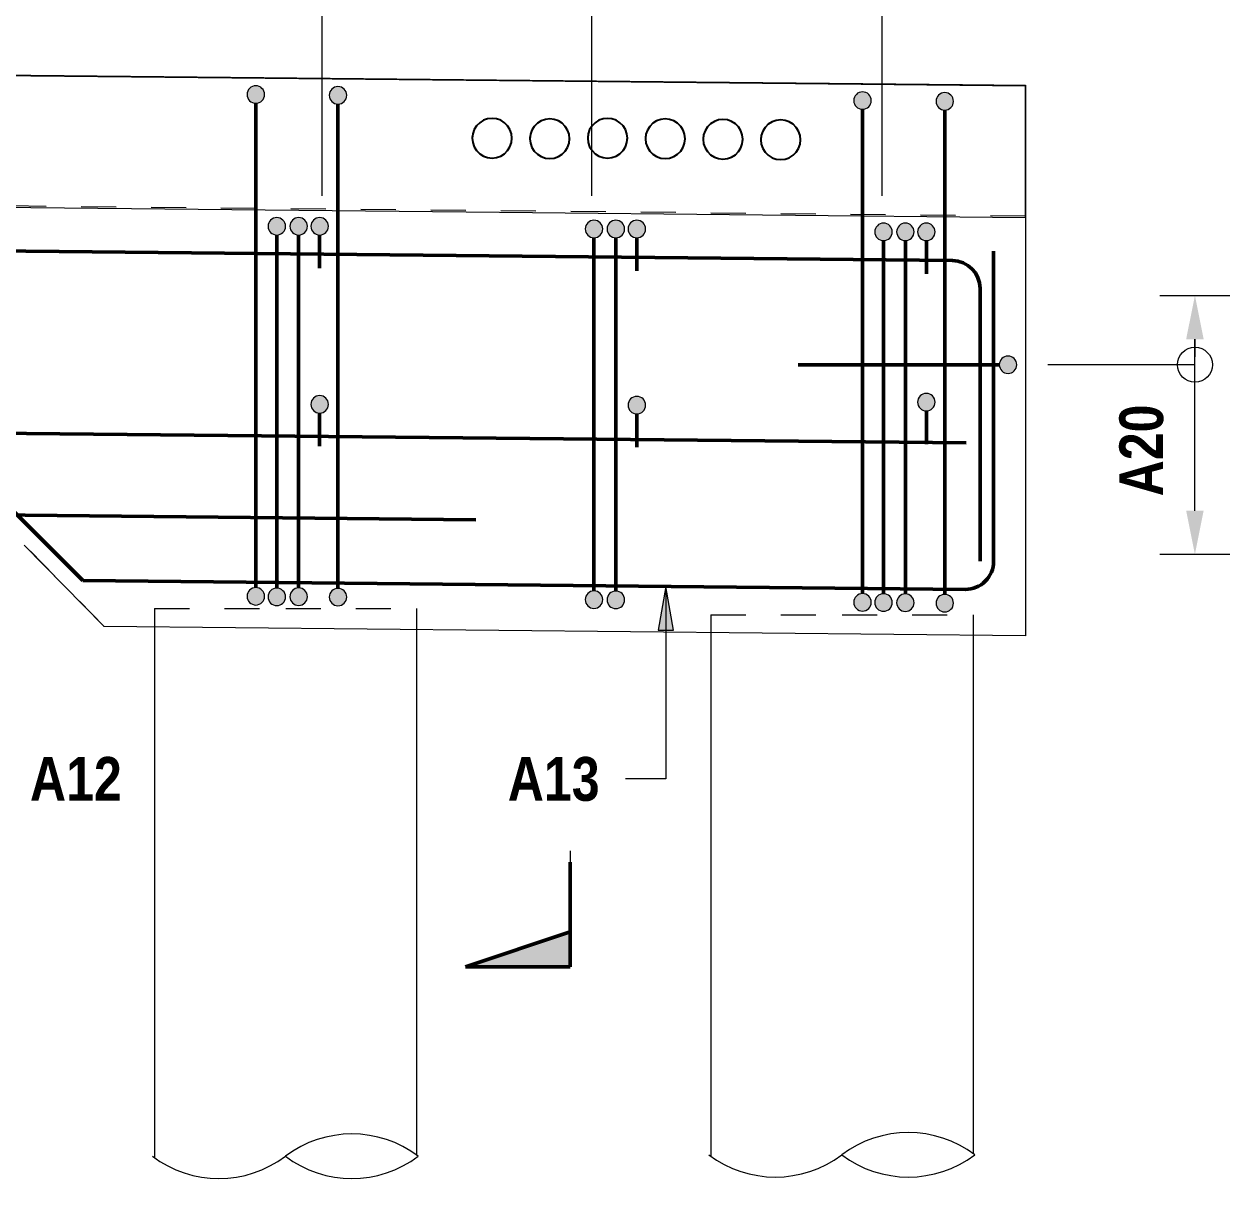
# Model space of a CAD drawing. Header units: metres. Extents: x -1691 to -1596, y 2 to 594.
# Drawn here: x -1614.998 to -1611.551, y 16.203 to 19.526 of the extents above; entities that cross this region are included whole.
import ezdxf

# ---------------------------------------------------------------- set-up
doc = ezdxf.new("R2010")
doc.units = ezdxf.units.M
doc.linetypes.add('Dot_Section Line', pattern=[0.02, 0, -0.02])
doc.linetypes.add('JacobsDash', pattern=[0.0045, 0.003, -0.0015])
for name, color, linetype, lineweight in [('BRIDGE-ABUTMENT-CONC', 7, 'Continuous', 50), ('BRIDGE-FRAMING-LINE-18-HID', 7, 'JacobsDash', 18), ('D-BDGE', 7, 'Continuous', 13), ('D-BDGE-FLOOR', 7, 'Continuous', 50), ('D-BDGE-FLOOR-PAT', 7, 'Continuous', 50), ('D-BDGE-FNDN-LINES-18-HID', 7, 'JacobsDash', 18), ('D-BDGE-FNDN-PILE-CONC', 7, 'Continuous', 50), ('D-BDGE-LINE', 7, 'Continuous', 9), ('D-ENHA-ANNO-TEXT', 7, 'Continuous', 9), ('D-ENHA-GEN-LINE', 7, 'Continuous', 9), ('D-ENHA-TEXT', 7, 'Continuous', 9)]:
    doc.layers.add(name, color=color, linetype=linetype, lineweight=lineweight)
doc.layers.add('D-BDGE-Conduits', color=1, linetype='Continuous', lineweight=9, true_color=0xff0000)
doc.styles.add('Arial Narrow_B', font='ARIALNB.TTF', dxfattribs={"height": 0.125})

# ---------------------------------------------------------------- blocks, each defined once
blk = doc.blocks.new('01_SFO_FRP_Pile_CastInPlace_CS - CAST-IN-PLACE PILE - 0750-V12-DRG-1076 - ABUTMENT B ELEVATION REINFORCEMENT')
at = {"layer": 'D-BDGE-FNDN-LINES-18-HID'}
for p, q in [((-1656.4737, 17.8548), (-1656.4737, 17.8021)), ((-1656.4737, 17.8548), (-1656.0988, 17.8548)), ((-1656.4737, 17.8548), (-1656.0988, 17.8548)), ((-1656.0988, 17.8548), (-1655.7237, 17.8548)), ((-1656.0986, 17.8548), (-1655.7237, 17.8548)), ((-1655.7237, 17.7945), (-1655.7237, 17.8548))]:
    blk.add_line(p, q, dxfattribs=at)
at = {"layer": 'D-BDGE-FNDN-PILE-CONC', "lineweight": 18}
for p, q in [((-1656.4737, 17.802), (-1656.4737, 16.2846)), ((-1655.7237, 16.2908), (-1655.7237, 17.7945))]:
    blk.add_line(p, q, dxfattribs=at)
blk = doc.blocks.new('01_SFO_FRP_Pile_CastInPlace_CS - CAST-IN-PLACE PILE - 0750-V14-DRG-1076 - ABUTMENT B ELEVATION REINFORCEMENT')
at = {"layer": 'D-BDGE-FNDN-LINES-18-HID'}
for p, q in [((-1654.8832, 17.837), (-1654.8832, 17.7861)), ((-1654.8832, 17.837), (-1654.5083, 17.837)), ((-1654.8832, 17.837), (-1654.5084, 17.837)), ((-1654.5083, 17.837), (-1654.1332, 17.837)), ((-1654.5081, 17.837), (-1654.1332, 17.837)), ((-1654.1332, 17.7786), (-1654.1332, 17.837))]:
    blk.add_line(p, q, dxfattribs=at)
at = {"layer": 'D-BDGE-FNDN-PILE-CONC', "lineweight": 18}
for p, q in [((-1654.8832, 17.7861), (-1654.8832, 16.2887)), ((-1654.1332, 16.2948), (-1654.1332, 17.7786))]:
    blk.add_line(p, q, dxfattribs=at)
blk = doc.blocks.new('T2DExtentArrowReinf_v1 - Extent-7485974-DRG-1076 - ABUTMENT B ELEVATION REINFORCEMENT')
at = {"layer": 'D-BDGE-LINE'}
for p, q in [((-1658.0008, 20.1488), (-1658.0008, 20.057)), ((-1657.8758, 20.1388), (-1656.7728, 20.1388)), ((-1657.2204, 20.1388), (-1657.2204, 19.0751)), ((-1656.6478, 20.0624), (-1656.6478, 20.1388))]:
    blk.add_line(p, q, dxfattribs=at)
blk = doc.blocks.new('T2DExtentArrowReinf_v1 - Extent-7485796-DRG-1076 - ABUTMENT B ELEVATION REINFORCEMENT')
at = {"layer": 'D-BDGE-LINE'}
for p, q in [((-1656.6478, 20.1488), (-1656.6478, 20.057)), ((-1656.5228, 20.1388), (-1655.7898, 20.1388)), ((-1655.9953, 20.1388), (-1655.9953, 19.0348)), ((-1655.6648, 20.0624), (-1655.6648, 20.1388))]:
    blk.add_line(p, q, dxfattribs=at)
blk = doc.blocks.new('T2DExtentArrowReinf_v1 - Extent-7486028-DRG-1076 - ABUTMENT B ELEVATION REINFORCEMENT')
at = {"layer": 'D-BDGE-LINE'}
for p, q in [((-1655.6648, 20.0624), (-1655.6648, 20.1388)), ((-1654.7398, 20.1388), (-1655.5398, 20.1388)), ((-1655.2248, 20.1388), (-1655.2248, 19.0348)), ((-1654.6148, 20.1488), (-1654.6148, 20.057))]:
    blk.add_line(p, q, dxfattribs=at)
blk = doc.blocks.new('T2DExtentArrowReinf_v1 - Extent-7485513-DRG-1076 - ABUTMENT B ELEVATION REINFORCEMENT')
at = {"layer": 'D-BDGE-LINE'}
for p, q in [((-1654.6148, 20.1488), (-1654.6148, 20.057)), ((-1654.4898, 20.1388), (-1654.1398, 20.1388)), ((-1654.395, 20.1388), (-1654.395, 19.0348)), ((-1654.0148, 20.0624), (-1654.0148, 20.1388))]:
    blk.add_line(p, q, dxfattribs=at)
blk = doc.blocks.new('CS_DET_Pile-Column_BreakLine - CS_Tubular BreakLine-5901100-DRG-1076 - ABUTMENT B ELEVATION REINFORCEMENT')
at = {"layer": 'D-BDGE-LINE', "lineweight": 18}
for centre, start, end in [((-1688.2227, 16.0128), 52.9573, 127.0427), ((-1688.6027, 16.5163), 232.9573, 307.0427), ((-1688.2227, 16.5163), 232.9573, 307.0427)]:
    blk.add_arc(centre, 0.3154, start, end, dxfattribs=at)
blk = doc.blocks.new('CS_DET_Rebar Combined - Multiple Bar-6437041-DRG-1076 - ABUTMENT B ELEVATION REINFORCEMENT')
at = {"layer": 'D-BDGE-LINE'}
blk.add_hatch(color=256, dxfattribs=at).paths.add_polyline_path([(-1654.034, 18.5271), (-1654.0276, 18.528), (-1654.0215, 18.5305), (-1654.0164, 18.5344), (-1654.0124, 18.5396), (-1654.0099, 18.5456), (-1654.009, 18.5521), (-1654.0099, 18.5586), (-1654.0124, 18.5646), (-1654.0164, 18.5698), (-1654.0215, 18.5738), (-1654.0276, 18.5763), (-1654.034, 18.5771), (-1654.0405, 18.5763), (-1654.0465, 18.5738), (-1654.0517, 18.5698), (-1654.0557, 18.5646), (-1654.0582, 18.5586), (-1654.059, 18.5521), (-1654.0582, 18.5456), (-1654.0557, 18.5396), (-1654.0517, 18.5344), (-1654.0465, 18.5305), (-1654.0405, 18.528)])
at = {"layer": 'D-BDGE-LINE', "lineweight": 50}
blk.add_line((-1654.059, 18.5521), (-1654.634, 18.5521), dxfattribs=at)
at = {"layer": 'D-BDGE-LINE'}
for start, end in [(0, 180), (180, 0)]:
    blk.add_arc((-1654.034, 18.5521), 0.025, start, end, dxfattribs=at)
blk = doc.blocks.new('CS_DET_Rebar Combined - Multiple Bar-6471857-DRG-1076 - ABUTMENT B ELEVATION REINFORCEMENT')
at = {"layer": 'D-BDGE-LINE'}
for points in [[(-1654.45, 19.2827), (-1654.4435, 19.2836), (-1654.4375, 19.2861), (-1654.4323, 19.29), (-1654.4283, 19.2952), (-1654.4258, 19.3013), (-1654.425, 19.3077), (-1654.4258, 19.3142), (-1654.4283, 19.3202), (-1654.4323, 19.3254), (-1654.4375, 19.3294), (-1654.4435, 19.3319), (-1654.45, 19.3327), (-1654.4564, 19.3319), (-1654.4625, 19.3294), (-1654.4676, 19.3254), (-1654.4716, 19.3202), (-1654.4741, 19.3142), (-1654.475, 19.3077), (-1654.4741, 19.3013), (-1654.4716, 19.2952), (-1654.4676, 19.29), (-1654.4625, 19.2861), (-1654.4564, 19.2836)], [(-1654.45, 17.8477), (-1654.4435, 17.8485), (-1654.4375, 17.851), (-1654.4323, 17.855), (-1654.4283, 17.8602), (-1654.4258, 17.8662), (-1654.425, 17.8727), (-1654.4258, 17.8791), (-1654.4283, 17.8852), (-1654.4323, 17.8903), (-1654.4375, 17.8943), (-1654.4435, 17.8968), (-1654.45, 17.8977), (-1654.4564, 17.8968), (-1654.4625, 17.8943), (-1654.4676, 17.8903), (-1654.4716, 17.8852), (-1654.4741, 17.8791), (-1654.475, 17.8727), (-1654.4741, 17.8662), (-1654.4716, 17.8602), (-1654.4676, 17.855), (-1654.4625, 17.851), (-1654.4564, 17.8485)]]:
    blk.add_hatch(color=256, dxfattribs=at).paths.add_polyline_path(points)
at = {"layer": 'D-BDGE-LINE', "lineweight": 50}
blk.add_line((-1654.45, 17.8977), (-1654.45, 19.2827), dxfattribs=at)
at = {"layer": 'D-BDGE-LINE'}
for centre, start, end in [((-1654.45, 19.3077), 90, 270), ((-1654.45, 19.3077), 270, 90), ((-1654.45, 17.8727), 90, 270), ((-1654.45, 17.8727), 270, 90)]:
    blk.add_arc(centre, 0.025, start, end, dxfattribs=at)
blk = doc.blocks.new('CS_DET_Rebar Combined - Multiple Bar-6470661-DRG-1076 - ABUTMENT B ELEVATION REINFORCEMENT')
at = {"layer": 'D-BDGE-LINE'}
for points in [[(-1654.39, 18.9071), (-1654.3835, 18.908), (-1654.3775, 18.9105), (-1654.3723, 18.9144), (-1654.3683, 18.9196), (-1654.3658, 18.9257), (-1654.365, 18.9321), (-1654.3658, 18.9386), (-1654.3683, 18.9446), (-1654.3723, 18.9498), (-1654.3775, 18.9538), (-1654.3835, 18.9563), (-1654.39, 18.9571), (-1654.3964, 18.9563), (-1654.4025, 18.9538), (-1654.4076, 18.9498), (-1654.4116, 18.9446), (-1654.4141, 18.9386), (-1654.415, 18.9321), (-1654.4141, 18.9257), (-1654.4116, 18.9196), (-1654.4076, 18.9144), (-1654.4025, 18.9105), (-1654.3964, 18.908)], [(-1654.39, 17.8471), (-1654.3835, 17.8479), (-1654.3775, 17.8504), (-1654.3723, 17.8544), (-1654.3675, 17.8615), (-1654.3658, 17.8656), (-1654.365, 17.8721), (-1654.3658, 17.8785), (-1654.3683, 17.8846), (-1654.3723, 17.8898), (-1654.3775, 17.8937), (-1654.3835, 17.8962), (-1654.39, 17.8971), (-1654.3964, 17.8962), (-1654.4025, 17.8937), (-1654.4076, 17.8898), (-1654.4116, 17.8846), (-1654.4141, 17.8785), (-1654.415, 17.8721), (-1654.4141, 17.8656), (-1654.4116, 17.8596), (-1654.4076, 17.8544), (-1654.4025, 17.8504), (-1654.3964, 17.8479)]]:
    blk.add_hatch(color=256, dxfattribs=at).paths.add_polyline_path(points)
at = {"layer": 'D-BDGE-LINE', "lineweight": 50}
blk.add_line((-1654.39, 17.8971), (-1654.39, 18.9071), dxfattribs=at)
at = {"layer": 'D-BDGE-LINE'}
for centre, start, end in [((-1654.39, 18.9321), 90, 270), ((-1654.39, 18.9321), 270, 90), ((-1654.39, 17.8721), 90, 270), ((-1654.39, 17.8721), 270, 90)]:
    blk.add_arc(centre, 0.025, start, end, dxfattribs=at)
blk = doc.blocks.new('CS_DET_Rebar Combined - Multiple Bar-6470698-DRG-1076 - ABUTMENT B ELEVATION REINFORCEMENT')
at = {"layer": 'D-BDGE-LINE'}
for points in [[(-1654.3275, 18.9071), (-1654.321, 18.908), (-1654.315, 18.9105), (-1654.3098, 18.9144), (-1654.3058, 18.9196), (-1654.3033, 18.9257), (-1654.3025, 18.9321), (-1654.3033, 18.9386), (-1654.3058, 18.9446), (-1654.3098, 18.9498), (-1654.315, 18.9538), (-1654.321, 18.9563), (-1654.3275, 18.9571), (-1654.3339, 18.9563), (-1654.34, 18.9538), (-1654.3451, 18.9498), (-1654.3491, 18.9446), (-1654.3516, 18.9386), (-1654.3525, 18.9321), (-1654.3516, 18.9257), (-1654.3491, 18.9196), (-1654.3451, 18.9144), (-1654.34, 18.9105), (-1654.3339, 18.908)], [(-1654.3275, 17.8465), (-1654.321, 17.8473), (-1654.315, 17.8498), (-1654.3098, 17.8538), (-1654.3058, 17.859), (-1654.3033, 17.865), (-1654.3025, 17.8715), (-1654.3033, 17.8779), (-1654.3058, 17.884), (-1654.3098, 17.8891), (-1654.315, 17.8931), (-1654.321, 17.8956), (-1654.3275, 17.8965), (-1654.3339, 17.8956), (-1654.34, 17.8931), (-1654.3451, 17.8891), (-1654.3491, 17.884), (-1654.3516, 17.8779), (-1654.3525, 17.8715), (-1654.3516, 17.865), (-1654.3491, 17.859), (-1654.3451, 17.8538), (-1654.34, 17.8498), (-1654.3339, 17.8473)]]:
    blk.add_hatch(color=256, dxfattribs=at).paths.add_polyline_path(points)
at = {"layer": 'D-BDGE-LINE', "lineweight": 50}
blk.add_line((-1654.3275, 17.8965), (-1654.3275, 18.9071), dxfattribs=at)
at = {"layer": 'D-BDGE-LINE'}
for centre, start, end in [((-1654.3275, 18.9321), 90, 270), ((-1654.3275, 18.9321), 270, 90), ((-1654.3275, 17.8715), 90, 270), ((-1654.3275, 17.8715), 270, 90)]:
    blk.add_arc(centre, 0.025, start, end, dxfattribs=at)
blk = doc.blocks.new('CS_DET_Rebar Combined - Multiple Bar-6471889-DRG-1076 - ABUTMENT B ELEVATION REINFORCEMENT')
at = {"layer": 'D-BDGE-LINE'}
for points in [[(-1654.215, 19.2804), (-1654.2085, 19.2812), (-1654.2025, 19.2837), (-1654.1973, 19.2877), (-1654.1933, 19.2929), (-1654.1908, 19.2989), (-1654.19, 19.3054), (-1654.1908, 19.3119), (-1654.1933, 19.3179), (-1654.1973, 19.3231), (-1654.2025, 19.327), (-1654.2085, 19.3295), (-1654.215, 19.3304), (-1654.2214, 19.3295), (-1654.2275, 19.327), (-1654.2326, 19.3231), (-1654.2366, 19.3179), (-1654.2391, 19.3119), (-1654.24, 19.3054), (-1654.2391, 19.2989), (-1654.2366, 19.2929), (-1654.2326, 19.2877), (-1654.2275, 19.2837), (-1654.2214, 19.2812)], [(-1654.215, 17.8453), (-1654.2085, 17.8462), (-1654.2025, 17.8487), (-1654.1973, 17.8527), (-1654.1933, 17.8578), (-1654.1908, 17.8639), (-1654.19, 17.8703), (-1654.1908, 17.8768), (-1654.1933, 17.8828), (-1654.1973, 17.888), (-1654.2025, 17.892), (-1654.2085, 17.8945), (-1654.215, 17.8953), (-1654.2214, 17.8945), (-1654.2275, 17.892), (-1654.2326, 17.888), (-1654.2366, 17.8828), (-1654.2391, 17.8768), (-1654.24, 17.8703), (-1654.2391, 17.8639), (-1654.2366, 17.8578), (-1654.2326, 17.8527), (-1654.2275, 17.8487), (-1654.2214, 17.8462)]]:
    blk.add_hatch(color=256, dxfattribs=at).paths.add_polyline_path(points)
at = {"layer": 'D-BDGE-LINE', "lineweight": 50}
blk.add_line((-1654.215, 17.8953), (-1654.215, 19.2804), dxfattribs=at)
at = {"layer": 'D-BDGE-LINE'}
for centre, start, end in [((-1654.215, 19.3054), 90, 270), ((-1654.215, 19.3054), 270, 90), ((-1654.215, 17.8703), 90, 270), ((-1654.215, 17.8703), 270, 90)]:
    blk.add_arc(centre, 0.025, start, end, dxfattribs=at)
blk = doc.blocks.new('CS_DET_Rebar Combined - Multiple Bar-6162409-DRG-1076 - ABUTMENT B ELEVATION REINFORCEMENT')
at = {"layer": 'D-BDGE-LINE'}
blk.add_hatch(color=256, dxfattribs=at).paths.add_polyline_path([(-1688.482, 18.7956), (-1688.4748, 18.7967), (-1688.4695, 18.799), (-1688.4643, 18.8029), (-1688.4603, 18.8081), (-1688.4578, 18.8141), (-1688.457, 18.8206), (-1688.4578, 18.8271), (-1688.4603, 18.8331), (-1688.4643, 18.8383), (-1688.4695, 18.8423), (-1688.4755, 18.8448), (-1688.482, 18.8456), (-1688.4884, 18.8448), (-1688.4945, 18.8423), (-1688.4996, 18.8383), (-1688.5036, 18.8331), (-1688.5061, 18.8271), (-1688.507, 18.8206), (-1688.5061, 18.8141), (-1688.5036, 18.8081), (-1688.4996, 18.8029), (-1688.4945, 18.799), (-1688.4884, 18.7965)])
at = {"layer": 'D-BDGE-LINE', "lineweight": 50}
blk.add_line((-1688.482, 18.7006), (-1688.482, 18.7956), dxfattribs=at)
at = {"layer": 'D-BDGE-LINE'}
for start, end in [(90, 270), (270, 90)]:
    blk.add_arc((-1688.482, 18.8206), 0.025, start, end, dxfattribs=at)
blk = doc.blocks.new('CS_DET_Rebar Combined - Multiple Bar-6470396-DRG-1076 - ABUTMENT B ELEVATION REINFORCEMENT')
at = {"layer": 'D-BDGE-LINE'}
for points in [[(-1655.2177, 18.9154), (-1655.2112, 18.9162), (-1655.2052, 18.9187), (-1655.2, 18.9227), (-1655.1961, 18.9279), (-1655.1936, 18.9339), (-1655.1927, 18.9404), (-1655.1936, 18.9468), (-1655.1961, 18.9529), (-1655.2, 18.958), (-1655.2052, 18.962), (-1655.2112, 18.9645), (-1655.2177, 18.9654), (-1655.2242, 18.9645), (-1655.2302, 18.962), (-1655.2354, 18.958), (-1655.2394, 18.9529), (-1655.2419, 18.9468), (-1655.2427, 18.9404), (-1655.2419, 18.9339), (-1655.2394, 18.9279), (-1655.2354, 18.9227), (-1655.2302, 18.9187), (-1655.2242, 18.9162)], [(-1655.2177, 17.8553), (-1655.2112, 17.8562), (-1655.2052, 17.8587), (-1655.2, 17.8626), (-1655.1961, 17.8678), (-1655.1936, 17.8738), (-1655.1927, 17.8803), (-1655.1936, 17.8868), (-1655.1961, 17.8928), (-1655.2, 17.898), (-1655.2052, 17.902), (-1655.2112, 17.9045), (-1655.2177, 17.9053), (-1655.2242, 17.9045), (-1655.2302, 17.902), (-1655.2354, 17.898), (-1655.2394, 17.8928), (-1655.2419, 17.8868), (-1655.2427, 17.8803), (-1655.2419, 17.8738), (-1655.2394, 17.8678), (-1655.2354, 17.8626), (-1655.2302, 17.8587), (-1655.2242, 17.8562)]]:
    blk.add_hatch(color=256, dxfattribs=at).paths.add_polyline_path(points)
at = {"layer": 'D-BDGE-LINE', "lineweight": 50}
blk.add_line((-1655.2177, 17.9053), (-1655.2177, 18.9154), dxfattribs=at)
at = {"layer": 'D-BDGE-LINE'}
for centre, start, end in [((-1655.2177, 18.9404), 90, 270), ((-1655.2177, 18.9404), 270, 90), ((-1655.2177, 17.8803), 90, 270), ((-1655.2177, 17.8803), 270, 90)]:
    blk.add_arc(centre, 0.025, start, end, dxfattribs=at)
blk = doc.blocks.new('CS_DET_Rebar Combined - Multiple Bar-6470433-DRG-1076 - ABUTMENT B ELEVATION REINFORCEMENT')
at = {"layer": 'D-BDGE-LINE'}
for points in [[(-1655.1552, 18.9154), (-1655.147, 18.9169), (-1655.1427, 18.9187), (-1655.1375, 18.9227), (-1655.1336, 18.9279), (-1655.1311, 18.9339), (-1655.1302, 18.9404), (-1655.1311, 18.9468), (-1655.1336, 18.9529), (-1655.1375, 18.958), (-1655.1427, 18.962), (-1655.1487, 18.9645), (-1655.1552, 18.9654), (-1655.1617, 18.9645), (-1655.1677, 18.962), (-1655.1729, 18.958), (-1655.1769, 18.9529), (-1655.1794, 18.9468), (-1655.1802, 18.9404), (-1655.1794, 18.9339), (-1655.1769, 18.9279), (-1655.1729, 18.9227), (-1655.1677, 18.9187), (-1655.1617, 18.9162)], [(-1655.1552, 17.8547), (-1655.1487, 17.8555), (-1655.1427, 17.858), (-1655.1375, 17.862), (-1655.1336, 17.8672), (-1655.1311, 17.8732), (-1655.1302, 17.8797), (-1655.1311, 17.8862), (-1655.1336, 17.8922), (-1655.1375, 17.8974), (-1655.1427, 17.9013), (-1655.1487, 17.9038), (-1655.1552, 17.9047), (-1655.1617, 17.9038), (-1655.1677, 17.9013), (-1655.1729, 17.8974), (-1655.1769, 17.8922), (-1655.1794, 17.8862), (-1655.1802, 17.8797), (-1655.1794, 17.8732), (-1655.1769, 17.8672), (-1655.1729, 17.862), (-1655.1677, 17.858), (-1655.1617, 17.8555)]]:
    blk.add_hatch(color=256, dxfattribs=at).paths.add_polyline_path(points)
at = {"layer": 'D-BDGE-LINE', "lineweight": 50}
blk.add_line((-1655.1552, 17.9047), (-1655.1552, 18.9154), dxfattribs=at)
at = {"layer": 'D-BDGE-LINE'}
for centre, start, end in [((-1655.1552, 18.9404), 90, 270), ((-1655.1552, 18.9404), 270, 90), ((-1655.1552, 17.8797), 90, 270), ((-1655.1552, 17.8797), 270, 90)]:
    blk.add_arc(centre, 0.025, start, end, dxfattribs=at)
blk = doc.blocks.new('CS_DET_Rebar Combined - Multiple Bar-6471783-DRG-1076 - ABUTMENT B ELEVATION REINFORCEMENT')
at = {"layer": 'D-BDGE-LINE'}
for points in [[(-1656.1844, 19.3), (-1656.1779, 19.3009), (-1656.1719, 19.3034), (-1656.1667, 19.3073), (-1656.1627, 19.3125), (-1656.1602, 19.3185), (-1656.1594, 19.325), (-1656.1602, 19.3315), (-1656.1627, 19.3375), (-1656.1667, 19.3427), (-1656.1719, 19.3467), (-1656.1779, 19.3492), (-1656.1844, 19.35), (-1656.1908, 19.3492), (-1656.1969, 19.3467), (-1656.202, 19.3427), (-1656.206, 19.3375), (-1656.2085, 19.3315), (-1656.2094, 19.325), (-1656.2085, 19.3185), (-1656.206, 19.3125), (-1656.202, 19.3073), (-1656.1969, 19.3034), (-1656.1908, 19.3009)], [(-1656.1844, 17.8649), (-1656.1779, 17.8658), (-1656.1719, 17.8683), (-1656.1667, 17.8723), (-1656.1627, 17.8774), (-1656.1602, 17.8835), (-1656.1594, 17.8899), (-1656.1602, 17.8964), (-1656.1627, 17.9024), (-1656.1667, 17.9076), (-1656.1719, 17.9116), (-1656.1779, 17.9141), (-1656.1844, 17.9149), (-1656.1908, 17.9141), (-1656.1969, 17.9116), (-1656.202, 17.9076), (-1656.206, 17.9024), (-1656.2085, 17.8964), (-1656.2094, 17.8899), (-1656.2085, 17.8835), (-1656.206, 17.8774), (-1656.202, 17.8723), (-1656.1969, 17.8683), (-1656.1908, 17.8658)]]:
    blk.add_hatch(color=256, dxfattribs=at).paths.add_polyline_path(points)
at = {"layer": 'D-BDGE-LINE', "lineweight": 50}
blk.add_line((-1656.1844, 17.9149), (-1656.1844, 19.3), dxfattribs=at)
at = {"layer": 'D-BDGE-LINE'}
for centre, start, end in [((-1656.1844, 19.325), 90, 270), ((-1656.1844, 19.325), 270, 90), ((-1656.1844, 17.8899), 90, 270), ((-1656.1844, 17.8899), 270, 90)]:
    blk.add_arc(centre, 0.025, start, end, dxfattribs=at)
blk = doc.blocks.new('CS_DET_Rebar Combined - Multiple Bar-6470514-DRG-1076 - ABUTMENT B ELEVATION REINFORCEMENT')
at = {"layer": 'D-BDGE-LINE'}
for points in [[(-1656.1244, 18.9232), (-1656.1179, 18.924), (-1656.1119, 18.9265), (-1656.1067, 18.9305), (-1656.1027, 18.9357), (-1656.1002, 18.9417), (-1656.0994, 18.9482), (-1656.1002, 18.9546), (-1656.1027, 18.9607), (-1656.1073, 18.9663), (-1656.1119, 18.9698), (-1656.1179, 18.9723), (-1656.1244, 18.9732), (-1656.1308, 18.9723), (-1656.1369, 18.9698), (-1656.142, 18.9659), (-1656.146, 18.9607), (-1656.1485, 18.9546), (-1656.1494, 18.9482), (-1656.1485, 18.9417), (-1656.146, 18.9357), (-1656.142, 18.9305), (-1656.1369, 18.9265), (-1656.1308, 18.924)], [(-1656.1244, 17.8632), (-1656.1179, 17.864), (-1656.1119, 17.8665), (-1656.1067, 17.8705), (-1656.1027, 17.8757), (-1656.1002, 17.8817), (-1656.0994, 17.8882), (-1656.1002, 17.8946), (-1656.1027, 17.9007), (-1656.1067, 17.9059), (-1656.1119, 17.9098), (-1656.1179, 17.9123), (-1656.1244, 17.9132), (-1656.1308, 17.9123), (-1656.1369, 17.9098), (-1656.142, 17.9059), (-1656.146, 17.9007), (-1656.1485, 17.8946), (-1656.1494, 17.8882), (-1656.1485, 17.8817), (-1656.146, 17.8757), (-1656.142, 17.8705), (-1656.1369, 17.8665), (-1656.1308, 17.864)]]:
    blk.add_hatch(color=256, dxfattribs=at).paths.add_polyline_path(points)
at = {"layer": 'D-BDGE-LINE', "lineweight": 50}
blk.add_line((-1656.1244, 17.9132), (-1656.1244, 18.9232), dxfattribs=at)
at = {"layer": 'D-BDGE-LINE'}
for centre, start, end in [((-1656.1244, 18.9482), 90, 270), ((-1656.1244, 18.9482), 270, 90), ((-1656.1244, 17.8882), 90, 270), ((-1656.1244, 17.8882), 270, 90)]:
    blk.add_arc(centre, 0.025, start, end, dxfattribs=at)
blk = doc.blocks.new('CS_DET_Rebar Combined - Multiple Bar-6470544-DRG-1076 - ABUTMENT B ELEVATION REINFORCEMENT')
at = {"layer": 'D-BDGE-LINE'}
for points in [[(-1656.0619, 18.9232), (-1656.0554, 18.924), (-1656.0494, 18.9265), (-1656.0442, 18.9305), (-1656.0402, 18.9357), (-1656.0377, 18.9417), (-1656.0369, 18.9482), (-1656.0377, 18.9546), (-1656.0402, 18.9607), (-1656.0448, 18.9663), (-1656.0494, 18.9698), (-1656.0554, 18.9723), (-1656.0619, 18.9732), (-1656.0683, 18.9723), (-1656.0744, 18.9698), (-1656.0795, 18.9659), (-1656.0835, 18.9607), (-1656.086, 18.9546), (-1656.0869, 18.9482), (-1656.086, 18.9417), (-1656.0835, 18.9357), (-1656.0795, 18.9305), (-1656.0744, 18.9265), (-1656.0683, 18.924)], [(-1656.0619, 17.8637), (-1656.0554, 17.8646), (-1656.0494, 17.8671), (-1656.0442, 17.871), (-1656.0402, 17.8762), (-1656.0377, 17.8823), (-1656.0369, 17.8887), (-1656.0377, 17.8952), (-1656.0402, 17.9012), (-1656.0442, 17.9064), (-1656.0494, 17.9104), (-1656.0554, 17.9129), (-1656.0619, 17.9137), (-1656.0683, 17.9129), (-1656.0744, 17.9104), (-1656.0795, 17.9064), (-1656.0835, 17.9012), (-1656.086, 17.8952), (-1656.0869, 17.8887), (-1656.086, 17.8823), (-1656.0835, 17.8762), (-1656.0795, 17.871), (-1656.0744, 17.8671), (-1656.0683, 17.8646)]]:
    blk.add_hatch(color=256, dxfattribs=at).paths.add_polyline_path(points)
at = {"layer": 'D-BDGE-LINE', "lineweight": 50}
blk.add_line((-1656.0619, 17.9137), (-1656.0619, 18.9232), dxfattribs=at)
at = {"layer": 'D-BDGE-LINE'}
for centre, start, end in [((-1656.0619, 18.9482), 90, 270), ((-1656.0619, 18.9482), 270, 90), ((-1656.0619, 17.8887), 90, 270), ((-1656.0619, 17.8887), 270, 90)]:
    blk.add_arc(centre, 0.025, start, end, dxfattribs=at)
blk = doc.blocks.new('CS_DET_Rebar Combined - Multiple Bar-6471819-DRG-1076 - ABUTMENT B ELEVATION REINFORCEMENT')
at = {"layer": 'D-BDGE-LINE'}
for points in [[(-1655.9494, 19.2977), (-1655.9429, 19.2985), (-1655.9369, 19.301), (-1655.9317, 19.305), (-1655.9277, 19.3102), (-1655.9252, 19.3162), (-1655.9244, 19.3227), (-1655.9252, 19.3291), (-1655.9277, 19.3352), (-1655.9317, 19.3404), (-1655.9369, 19.3443), (-1655.9429, 19.3468), (-1655.9494, 19.3477), (-1655.9558, 19.3468), (-1655.9619, 19.3443), (-1655.967, 19.3404), (-1655.971, 19.3352), (-1655.9735, 19.3291), (-1655.9744, 19.3227), (-1655.9735, 19.3162), (-1655.971, 19.3102), (-1655.967, 19.305), (-1655.9619, 19.301), (-1655.9558, 19.2985)], [(-1655.9494, 17.8626), (-1655.9429, 17.8635), (-1655.9369, 17.866), (-1655.9317, 17.8699), (-1655.9277, 17.8751), (-1655.9252, 17.8811), (-1655.9244, 17.8876), (-1655.9252, 17.8941), (-1655.9277, 17.9001), (-1655.9317, 17.9053), (-1655.9369, 17.9093), (-1655.9429, 17.9118), (-1655.9494, 17.9126), (-1655.9558, 17.9118), (-1655.9619, 17.9093), (-1655.967, 17.9053), (-1655.971, 17.9001), (-1655.9735, 17.8941), (-1655.9744, 17.8876), (-1655.9735, 17.8811), (-1655.971, 17.8751), (-1655.967, 17.8699), (-1655.9619, 17.866), (-1655.9558, 17.8635)]]:
    blk.add_hatch(color=256, dxfattribs=at).paths.add_polyline_path(points)
at = {"layer": 'D-BDGE-LINE', "lineweight": 50}
blk.add_line((-1655.9494, 17.9126), (-1655.9494, 19.2977), dxfattribs=at)
at = {"layer": 'D-BDGE-LINE'}
for centre, start, end in [((-1655.9494, 19.3227), 90, 270), ((-1655.9494, 19.3227), 270, 90), ((-1655.9494, 17.8876), 90, 270), ((-1655.9494, 17.8876), 270, 90)]:
    blk.add_arc(centre, 0.025, start, end, dxfattribs=at)
blk = doc.blocks.new('T2DExtentArrowReinf_v1 - Extent-7406127-DRG-1076 - ABUTMENT B ELEVATION REINFORCEMENT')
at = {"layer": 'D-BDGE-LINE'}
for p, q in [((-1653.5763, 18.7502), (-1653.5, 18.7502)), ((-1653.5, 18.1347), (-1653.5, 18.6252)), ((-1653.5, 18.5521), (-1653.9204, 18.5521)), ((-1653.49, 18.0097), (-1653.5818, 18.0097))]:
    blk.add_line(p, q, dxfattribs=at)
blk = doc.blocks.new('Section - sectionTail-4870194-DRG-1076 - ABUTMENT B ELEVATION REINFORCEMENT')
at = {"layer": 'D-ENHA-ANNO-TEXT'}
blk.add_hatch(color=256, dxfattribs=at).paths.add_polyline_path([(-1683.3408, 15.7884), (-1683.0408, 15.8884), (-1683.0408, 15.7884)])
at = {"layer": 'D-ENHA-ANNO-TEXT', "lineweight": 50}
for p, q in [((-1683.0408, 15.7884), (-1683.0408, 16.0884)), ((-1683.0408, 15.8884), (-1683.3408, 15.7884)), ((-1683.0408, 15.7884), (-1683.0408, 15.8884)), ((-1683.3408, 15.7884), (-1683.0408, 15.7884))]:
    blk.add_line(p, q, dxfattribs=at)

msp = doc.modelspace()

# ---------------------------------------------------------------- hatches: boundary and pattern name
at = {"layer": 'D-BDGE-FLOOR-PAT', "true_color": 0xe1e1e1}
for points in [[(-1612.3156, 19.3534), (-1624.065, 19.4716), (-1624.0652, 19.4686), (-1613.4431, 19.3622), (-1612.5736, 19.3554)], [(-1612.1352, 19.3487), (-1612.135, 19.3516), (-1612.5736, 19.3554), (-1613.4431, 19.3618), (-1612.2838, 19.3502)]]:
    msp.add_hatch(color=254, dxfattribs=at).paths.add_polyline_path(points)
at = {"layer": 'D-ENHA-GEN-LINE'}
for points in [[(-1611.6761, 18.6252), (-1611.6261, 18.6252), (-1611.6511, 18.7502), (-1611.6742, 18.6349)], [(-1611.6511, 18.0097), (-1611.6261, 18.1347), (-1611.6761, 18.1347)]]:
    msp.add_hatch(color=256, dxfattribs=at).paths.add_polyline_path(points)
at = {"layer": 'D-ENHA-TEXT'}
msp.add_hatch(color=256, dxfattribs=at).paths.add_polyline_path([(-1613.1635, 17.9181), (-1613.1856, 17.7931), (-1613.1415, 17.7931)])

# ---------------------------------------------------------------- linework, layer by layer
at = {"layer": 'BRIDGE-ABUTMENT-CONC', "lineweight": 9}
for p, q in [((-1612.135, 18.9761), (-1612.135, 17.777)), ((-1614.9978, 18.0365), (-1614.7701, 17.8043)), ((-1614.7701, 17.8043), (-1614.7701, 17.8035)), ((-1612.1352, 17.777), (-1614.7701, 17.8035)), ((-1612.1352, 17.777), (-1612.135, 17.777))]:
    msp.add_line(p, q, dxfattribs=at)
at = {"layer": 'BRIDGE-FRAMING-LINE-18-HID', "color": 8, "lineweight": 9, "true_color": 0x808080}
for p, q in [((-1612.1352, 18.9771), (-1624.0702, 19.0969)), ((-1612.135, 18.9771), (-1612.1352, 18.9771)), ((-1612.1351, 18.9771), (-1612.135, 18.9771)), ((-1612.135, 18.9766), (-1612.135, 18.9762)), ((-1614.9976, 18.0365), (-1614.9978, 18.0365)), ((-1614.9978, 18.0365), (-1614.9976, 18.0365)), ((-1614.7699, 17.8043), (-1614.9976, 18.0365)), ((-1614.7699, 17.8043), (-1614.7701, 17.8043)), ((-1614.7699, 17.8035), (-1614.7699, 17.8043)), ((-1612.135, 17.777), (-1612.1352, 17.777))]:
    msp.add_line(p, q, dxfattribs=at)
at = {"layer": 'D-BDGE', "lineweight": 50}
for p, q in [((-1621.8163, 18.9445), (-1612.3444, 18.8502)), ((-1612.2265, 17.9897), (-1612.2265, 18.8767)), ((-1612.2652, 17.9902), (-1612.2652, 18.7702)), ((-1612.3052, 18.3288), (-1623.3663, 18.439)), ((-1615.2293, 18.3339), (-1614.8303, 17.9349)), ((-1617.1928, 18.1434), (-1613.7067, 18.1087)), ((-1612.3073, 17.9097), (-1614.8303, 17.9349))]:
    msp.add_line(p, q, dxfattribs=at)
for centre, start, end in [((-1612.3452, 18.7702), 0, 89.4294), ((-1612.3065, 17.9897), 269.4294, 0)]:
    msp.add_arc(centre, 0.08, start, end, dxfattribs=at)
at = {"layer": 'D-BDGE-Conduits', "color": 143, "linetype": 'JacobsDash', "lineweight": 25, "true_color": 0x78aac8}
for p, q in [((-1613.7166, 19.2071), (-1613.7168, 19.2031)), ((-1613.6036, 19.1971), (-1613.6033, 19.2011)), ((-1613.5516, 19.2055), (-1613.5518, 19.2016)), ((-1613.4386, 19.1955), (-1613.4383, 19.1995)), ((-1613.3866, 19.2071), (-1613.3868, 19.2031)), ((-1613.2736, 19.1971), (-1613.2733, 19.2011)), ((-1613.2216, 19.2055), (-1613.2218, 19.2016)), ((-1613.1086, 19.1956), (-1613.1083, 19.1995)), ((-1613.0566, 19.204), (-1613.0568, 19.2)), ((-1612.8916, 19.2024), (-1612.8918, 19.1984)), ((-1612.9436, 19.194), (-1612.9433, 19.198)), ((-1612.7786, 19.1924), (-1612.7783, 19.1964))]:
    msp.add_line(p, q, dxfattribs=at)
at = {"layer": 'D-BDGE-Conduits', "color": 143, "linetype": 'JacobsDash', "lineweight": 25, "true_color": 0x78aac8, "flags": 128}
for points in [[(-1613.6602, 19.2568), (-1613.6728, 19.2554), (-1613.6848, 19.2512), (-1613.6956, 19.2445), (-1613.7045, 19.2355), (-1613.7113, 19.2247), (-1613.7155, 19.2127), (-1613.7169, 19.2001)], [(-1613.6035, 19.2001), (-1613.6049, 19.2127), (-1613.6091, 19.2247), (-1613.6159, 19.2355), (-1613.6248, 19.2445), (-1613.6356, 19.2512), (-1613.6476, 19.2554), (-1613.6602, 19.2568)], [(-1613.4952, 19.2553), (-1613.5078, 19.2539), (-1613.5198, 19.2497), (-1613.5306, 19.2429), (-1613.5395, 19.2339), (-1613.5463, 19.2232), (-1613.5505, 19.2112), (-1613.5519, 19.1986)], [(-1613.4385, 19.1986), (-1613.4399, 19.2112), (-1613.4441, 19.2232), (-1613.4509, 19.2339), (-1613.4598, 19.2429), (-1613.4706, 19.2497), (-1613.4826, 19.2539), (-1613.4952, 19.2553)], [(-1613.3302, 19.2568), (-1613.3428, 19.2554), (-1613.3548, 19.2512), (-1613.3656, 19.2445), (-1613.3745, 19.2355), (-1613.3813, 19.2247), (-1613.3855, 19.2127), (-1613.3869, 19.2001)], [(-1613.2735, 19.2001), (-1613.2749, 19.2127), (-1613.2791, 19.2247), (-1613.2859, 19.2355), (-1613.2948, 19.2445), (-1613.3056, 19.2512), (-1613.3176, 19.2554), (-1613.3302, 19.2568)], [(-1613.1652, 19.2553), (-1613.1778, 19.2539), (-1613.1898, 19.2497), (-1613.2006, 19.2429), (-1613.2095, 19.2339), (-1613.2163, 19.2232), (-1613.2205, 19.2112), (-1613.2219, 19.1986)], [(-1613.1085, 19.1986), (-1613.1099, 19.2112), (-1613.1141, 19.2232), (-1613.1209, 19.2339), (-1613.1298, 19.2429), (-1613.1406, 19.2497), (-1613.1526, 19.2539), (-1613.1652, 19.2553)], [(-1613.0002, 19.2537), (-1613.0128, 19.2523), (-1613.0248, 19.2481), (-1613.0356, 19.2413), (-1613.0445, 19.2324), (-1613.0513, 19.2216), (-1613.0555, 19.2096), (-1613.0569, 19.197)], [(-1612.9435, 19.197), (-1612.9449, 19.2096), (-1612.9491, 19.2216), (-1612.9559, 19.2324), (-1612.9648, 19.2413), (-1612.9756, 19.2481), (-1612.9876, 19.2523), (-1613.0002, 19.2537)], [(-1612.8352, 19.2522), (-1612.8478, 19.2507), (-1612.8598, 19.2465), (-1612.8706, 19.2398), (-1612.8795, 19.2308), (-1612.8863, 19.2201), (-1612.8905, 19.2081), (-1612.8919, 19.1954)], [(-1612.7785, 19.1954), (-1612.7799, 19.2081), (-1612.7841, 19.2201), (-1612.7909, 19.2308), (-1612.7998, 19.2398), (-1612.8106, 19.2465), (-1612.8226, 19.2507), (-1612.8352, 19.2522)], [(-1613.7169, 19.2001), (-1613.7155, 19.1875), (-1613.7113, 19.1755), (-1613.7045, 19.1648), (-1613.6956, 19.1558), (-1613.6848, 19.149), (-1613.6728, 19.1448), (-1613.6602, 19.1434)], [(-1613.6602, 19.1434), (-1613.6476, 19.1448), (-1613.6356, 19.149), (-1613.6248, 19.1558), (-1613.6159, 19.1648), (-1613.6091, 19.1755), (-1613.6049, 19.1875), (-1613.6035, 19.2001)], [(-1613.5519, 19.1986), (-1613.5505, 19.1859), (-1613.5463, 19.1739), (-1613.5395, 19.1632), (-1613.5306, 19.1542), (-1613.5198, 19.1475), (-1613.5078, 19.1433), (-1613.4952, 19.1418)], [(-1613.4952, 19.1418), (-1613.4826, 19.1433), (-1613.4706, 19.1475), (-1613.4598, 19.1542), (-1613.4509, 19.1632), (-1613.4441, 19.1739), (-1613.4399, 19.1859), (-1613.4385, 19.1986)], [(-1613.3869, 19.2001), (-1613.3855, 19.1875), (-1613.3813, 19.1755), (-1613.3745, 19.1648), (-1613.3656, 19.1558), (-1613.3548, 19.149), (-1613.3428, 19.1448), (-1613.3302, 19.1434)], [(-1613.3302, 19.1434), (-1613.3176, 19.1448), (-1613.3056, 19.149), (-1613.2948, 19.1558), (-1613.2859, 19.1648), (-1613.2791, 19.1755), (-1613.2749, 19.1875), (-1613.2735, 19.2001)], [(-1613.2219, 19.1986), (-1613.2205, 19.1859), (-1613.2163, 19.174), (-1613.2095, 19.1632), (-1613.2006, 19.1542), (-1613.1898, 19.1475), (-1613.1778, 19.1433), (-1613.1652, 19.1418)], [(-1613.1652, 19.1418), (-1613.1526, 19.1433), (-1613.1406, 19.1475), (-1613.1298, 19.1542), (-1613.1209, 19.1632), (-1613.1141, 19.174), (-1613.1099, 19.1859), (-1613.1085, 19.1986)], [(-1613.0569, 19.197), (-1613.0555, 19.1844), (-1613.0513, 19.1724), (-1613.0445, 19.1616), (-1613.0356, 19.1527), (-1613.0248, 19.1459), (-1613.0128, 19.1417), (-1613.0002, 19.1403)], [(-1613.0002, 19.1403), (-1612.9876, 19.1417), (-1612.9756, 19.1459), (-1612.9648, 19.1527), (-1612.9559, 19.1616), (-1612.9491, 19.1724), (-1612.9449, 19.1844), (-1612.9435, 19.197)], [(-1612.8919, 19.1954), (-1612.8905, 19.1828), (-1612.8863, 19.1708), (-1612.8795, 19.1601), (-1612.8706, 19.1511), (-1612.8598, 19.1443), (-1612.8478, 19.1401), (-1612.8352, 19.1387)], [(-1612.8352, 19.1387), (-1612.8226, 19.1401), (-1612.8106, 19.1443), (-1612.7998, 19.1511), (-1612.7909, 19.1601), (-1612.7841, 19.1708), (-1612.7799, 19.1828), (-1612.7785, 19.1954)]]:
    msp.add_lwpolyline(points, dxfattribs=at)
at = {"layer": 'D-BDGE-FLOOR', "color": 252, "lineweight": 9, "true_color": 0x888888}
for p, q in [((-1613.6387, 19.3637), (-1624.0652, 19.4686)), ((-1624.065, 19.4716), (-1612.3156, 19.3534)), ((-1612.1352, 19.3487), (-1613.6387, 19.3637)), ((-1612.3156, 19.3534), (-1612.135, 19.3516)), ((-1612.135, 19.3516), (-1612.1352, 19.3487)), ((-1612.1352, 18.9737), (-1612.1352, 19.3487)), ((-1612.135, 19.3516), (-1612.135, 18.9766)), ((-1613.7174, 19.207), (-1613.7176, 19.203)), ((-1613.7175, 19.2047), (-1613.7174, 19.2003)), ((-1613.7173, 19.1994), (-1613.7164, 19.1928)), ((-1613.6028, 19.1969), (-1613.6026, 19.2009)), ((-1613.5524, 19.2054), (-1613.5526, 19.2014)), ((-1613.5525, 19.2031), (-1613.5524, 19.1987)), ((-1613.4378, 19.1953), (-1613.4376, 19.1993)), ((-1613.3874, 19.207), (-1613.3876, 19.203)), ((-1613.3875, 19.2047), (-1613.3874, 19.2003)), ((-1613.3873, 19.1994), (-1613.3864, 19.1928)), ((-1613.2728, 19.1969), (-1613.2726, 19.2009)), ((-1613.2224, 19.2054), (-1613.2226, 19.2014)), ((-1613.1078, 19.1953), (-1613.1076, 19.1993)), ((-1613.0574, 19.2038), (-1613.0576, 19.1999)), ((-1613.0575, 19.2016), (-1613.0574, 19.1972)), ((-1612.8924, 19.2023), (-1612.8926, 19.1983)), ((-1612.8925, 19.2), (-1612.8924, 19.1956)), ((-1613.7164, 19.1928), (-1613.7161, 19.1916)), ((-1613.5523, 19.1978), (-1613.5514, 19.1912)), ((-1613.5514, 19.1912), (-1613.5511, 19.19)), ((-1613.3864, 19.1928), (-1613.3861, 19.1916)), ((-1613.0573, 19.1963), (-1613.0564, 19.1897)), ((-1613.0564, 19.1897), (-1613.0561, 19.1884)), ((-1612.9428, 19.1938), (-1612.9426, 19.1977)), ((-1612.8923, 19.1947), (-1612.8914, 19.1881)), ((-1612.8914, 19.1881), (-1612.8911, 19.1869)), ((-1612.7778, 19.1922), (-1612.7776, 19.1962)), ((-1624.0652, 19.0936), (-1613.6387, 18.9887)), ((-1613.6387, 18.9887), (-1612.1352, 18.9737)), ((-1612.1352, 18.9737), (-1612.135, 18.9766))]:
    msp.add_line(p, q, dxfattribs=at)
at = {"layer": 'D-ENHA-ANNO-TEXT', "color": 7, "linetype": 'Dot_Section Line', "true_color": 0xffffff}
msp.add_line((-1613.4365, 17.1619), (-1613.4365, 17.1298), dxfattribs=at)
at = {"layer": 'D-ENHA-GEN-LINE'}
for p, q in [((-1611.7511, 18.7502), (-1611.5511, 18.7502)), ((-1611.6511, 18.6252), (-1611.6511, 18.5752)), ((-1611.6511, 18.1347), (-1611.6511, 18.1847)), ((-1611.5511, 18.0097), (-1611.7511, 18.0097))]:
    msp.add_line(p, q, dxfattribs=at)
msp.add_circle((-1611.6511, 18.5521), 0.05, dxfattribs=at)
at = {"layer": 'D-ENHA-TEXT'}
for p, q in [((-1613.1635, 17.9181), (-1613.1856, 17.7931)), ((-1613.1415, 17.7931), (-1613.1635, 17.9181)), ((-1613.1635, 17.9181), (-1613.1635, 17.3677)), ((-1613.1856, 17.7931), (-1613.1415, 17.7931)), ((-1613.1635, 17.3677), (-1613.2788, 17.3677))]:
    msp.add_line(p, q, dxfattribs=at)

# ---------------------------------------------------------------- block references
at = {"layer": 'D-BDGE-FNDN-LINES-18-HID'}
for name in ['01_SFO_FRP_Pile_CastInPlace_CS - CAST-IN-PLACE PILE - 0750-V12-DRG-1076 - ABUTMENT B ELEVATION REINFORCEMENT', '01_SFO_FRP_Pile_CastInPlace_CS - CAST-IN-PLACE PILE - 0750-V14-DRG-1076 - ABUTMENT B ELEVATION REINFORCEMENT']:
    msp.add_blockref(name, (41.8488, 0), dxfattribs=at)
at = {"layer": 'D-BDGE-LINE'}
for name, p in [('T2DExtentArrowReinf_v1 - Extent-7485974-DRG-1076 - ABUTMENT B ELEVATION REINFORCEMENT', (41.8488, 0)), ('T2DExtentArrowReinf_v1 - Extent-7485796-DRG-1076 - ABUTMENT B ELEVATION REINFORCEMENT', (41.8488, 0)), ('T2DExtentArrowReinf_v1 - Extent-7486028-DRG-1076 - ABUTMENT B ELEVATION REINFORCEMENT', (41.8488, 0)), ('T2DExtentArrowReinf_v1 - Extent-7485513-DRG-1076 - ABUTMENT B ELEVATION REINFORCEMENT', (41.8488, 0)), ('CS_DET_Rebar Combined - Multiple Bar-6471783-DRG-1076 - ABUTMENT B ELEVATION REINFORCEMENT', (41.8488, 0)), ('CS_DET_Rebar Combined - Multiple Bar-6471819-DRG-1076 - ABUTMENT B ELEVATION REINFORCEMENT', (41.8488, 0)), ('CS_DET_Rebar Combined - Multiple Bar-6471857-DRG-1076 - ABUTMENT B ELEVATION REINFORCEMENT', (41.8488, 0)), ('CS_DET_Rebar Combined - Multiple Bar-6471889-DRG-1076 - ABUTMENT B ELEVATION REINFORCEMENT', (41.8488, 0)), ('CS_DET_Rebar Combined - Multiple Bar-6470514-DRG-1076 - ABUTMENT B ELEVATION REINFORCEMENT', (41.8488, 0)), ('CS_DET_Rebar Combined - Multiple Bar-6470544-DRG-1076 - ABUTMENT B ELEVATION REINFORCEMENT', (41.8488, 0)), ('CS_DET_Rebar Combined - Multiple Bar-6162409-DRG-1076 - ABUTMENT B ELEVATION REINFORCEMENT', (74.3289, 0.1276)), ('CS_DET_Rebar Combined - Multiple Bar-6470396-DRG-1076 - ABUTMENT B ELEVATION REINFORCEMENT', (41.8488, 0)), ('CS_DET_Rebar Combined - Multiple Bar-6470433-DRG-1076 - ABUTMENT B ELEVATION REINFORCEMENT', (41.8488, 0)), ('CS_DET_Rebar Combined - Multiple Bar-6162409-DRG-1076 - ABUTMENT B ELEVATION REINFORCEMENT', (75.2356, 0.1198)), ('CS_DET_Rebar Combined - Multiple Bar-6470661-DRG-1076 - ABUTMENT B ELEVATION REINFORCEMENT', (41.8488, 0)), ('CS_DET_Rebar Combined - Multiple Bar-6470698-DRG-1076 - ABUTMENT B ELEVATION REINFORCEMENT', (41.8488, 0)), ('CS_DET_Rebar Combined - Multiple Bar-6162409-DRG-1076 - ABUTMENT B ELEVATION REINFORCEMENT', (76.0633, 0.1115)), ('T2DExtentArrowReinf_v1 - Extent-7406127-DRG-1076 - ABUTMENT B ELEVATION REINFORCEMENT', (41.8488, 0)), ('CS_DET_Rebar Combined - Multiple Bar-6437041-DRG-1076 - ABUTMENT B ELEVATION REINFORCEMENT', (41.8488, 0)), ('CS_DET_Rebar Combined - Multiple Bar-6162409-DRG-1076 - ABUTMENT B ELEVATION REINFORCEMENT', (74.3289, -0.3818)), ('CS_DET_Rebar Combined - Multiple Bar-6162409-DRG-1076 - ABUTMENT B ELEVATION REINFORCEMENT', (75.2356, -0.384)), ('CS_DET_Rebar Combined - Multiple Bar-6162409-DRG-1076 - ABUTMENT B ELEVATION REINFORCEMENT', (76.0633, -0.3754)), ('CS_DET_Pile-Column_BreakLine - CS_Tubular BreakLine-5901100-DRG-1076 - ABUTMENT B ELEVATION REINFORCEMENT', (74.1617, 0.0238)), ('CS_DET_Pile-Column_BreakLine - CS_Tubular BreakLine-5901100-DRG-1076 - ABUTMENT B ELEVATION REINFORCEMENT', (75.7522, 0.0279))]:
    msp.add_blockref(name, p, dxfattribs=at)
at = {"layer": 'D-ENHA-ANNO-TEXT', "lineweight": 50}
msp.add_blockref('Section - sectionTail-4870194-DRG-1076 - ABUTMENT B ELEVATION REINFORCEMENT', (69.6042, 1.0414), dxfattribs=at)

# ---------------------------------------------------------------- texts
at = {"layer": 'D-ENHA-TEXT', "char_height": 0.125, "attachment_point": 1, "style": 'Arial Narrow_B', "bg_fill": 3, "box_fill_scale": 1, "bg_fill_color": 256, "bg_fill_transparency": 0}
for s, insert in [('A12', (-1614.9812, 17.4302)), ('A13', (-1613.6153, 17.4302))]:
    msp.add_mtext(s, dxfattribs=dict(at, insert=insert))

# ---------------------------------------------------------------- next in the draw order: texts
at = {"layer": 'D-ENHA-TEXT', "insert": (-1611.8669, 18.1757), "char_height": 0.125, "attachment_point": 1, "rotation": 90, "style": 'Arial Narrow_B', "bg_fill": 3, "box_fill_scale": 1, "bg_fill_color": 256, "bg_fill_transparency": 0}
msp.add_mtext('A20', dxfattribs=at)

doc.saveas('drawing.dxf')
